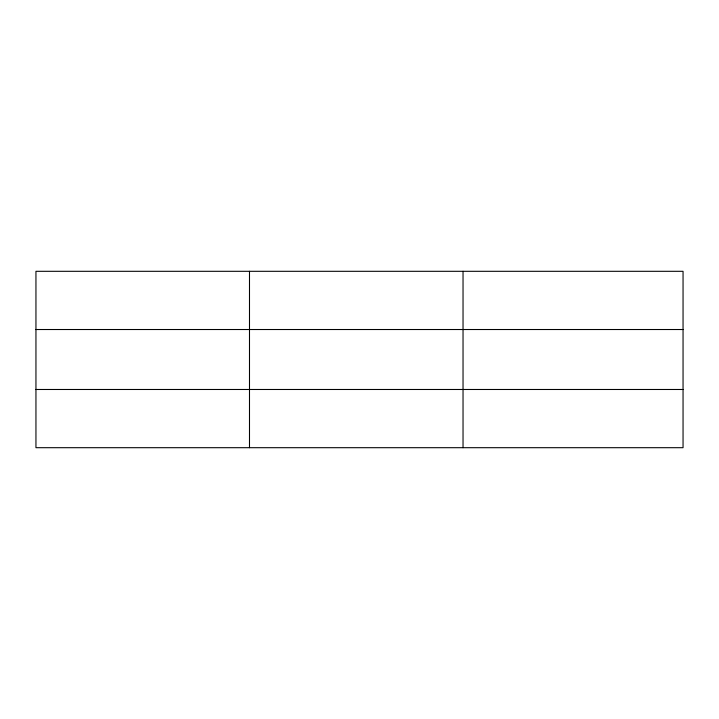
<?xml version="1.0" encoding="UTF-8"?>
<svg xmlns="http://www.w3.org/2000/svg" width="719" height="719" viewBox="0 0 719 719"><rect width="100%" height="100%" fill="white"/><g stroke="black" fill="none" stroke-linecap="round" stroke-linejoin="round"><path stroke-width="1.08" d="M249.493 447.694L249.493 271.306M463.036 447.694L463.036 271.306M683.05 389.482L683.05 447.694L35.95 447.694L35.95 271.306L683.05 271.306L683.05 389.482L35.95 389.482M35.95 329.518L683.05 329.518"/></g></svg>
